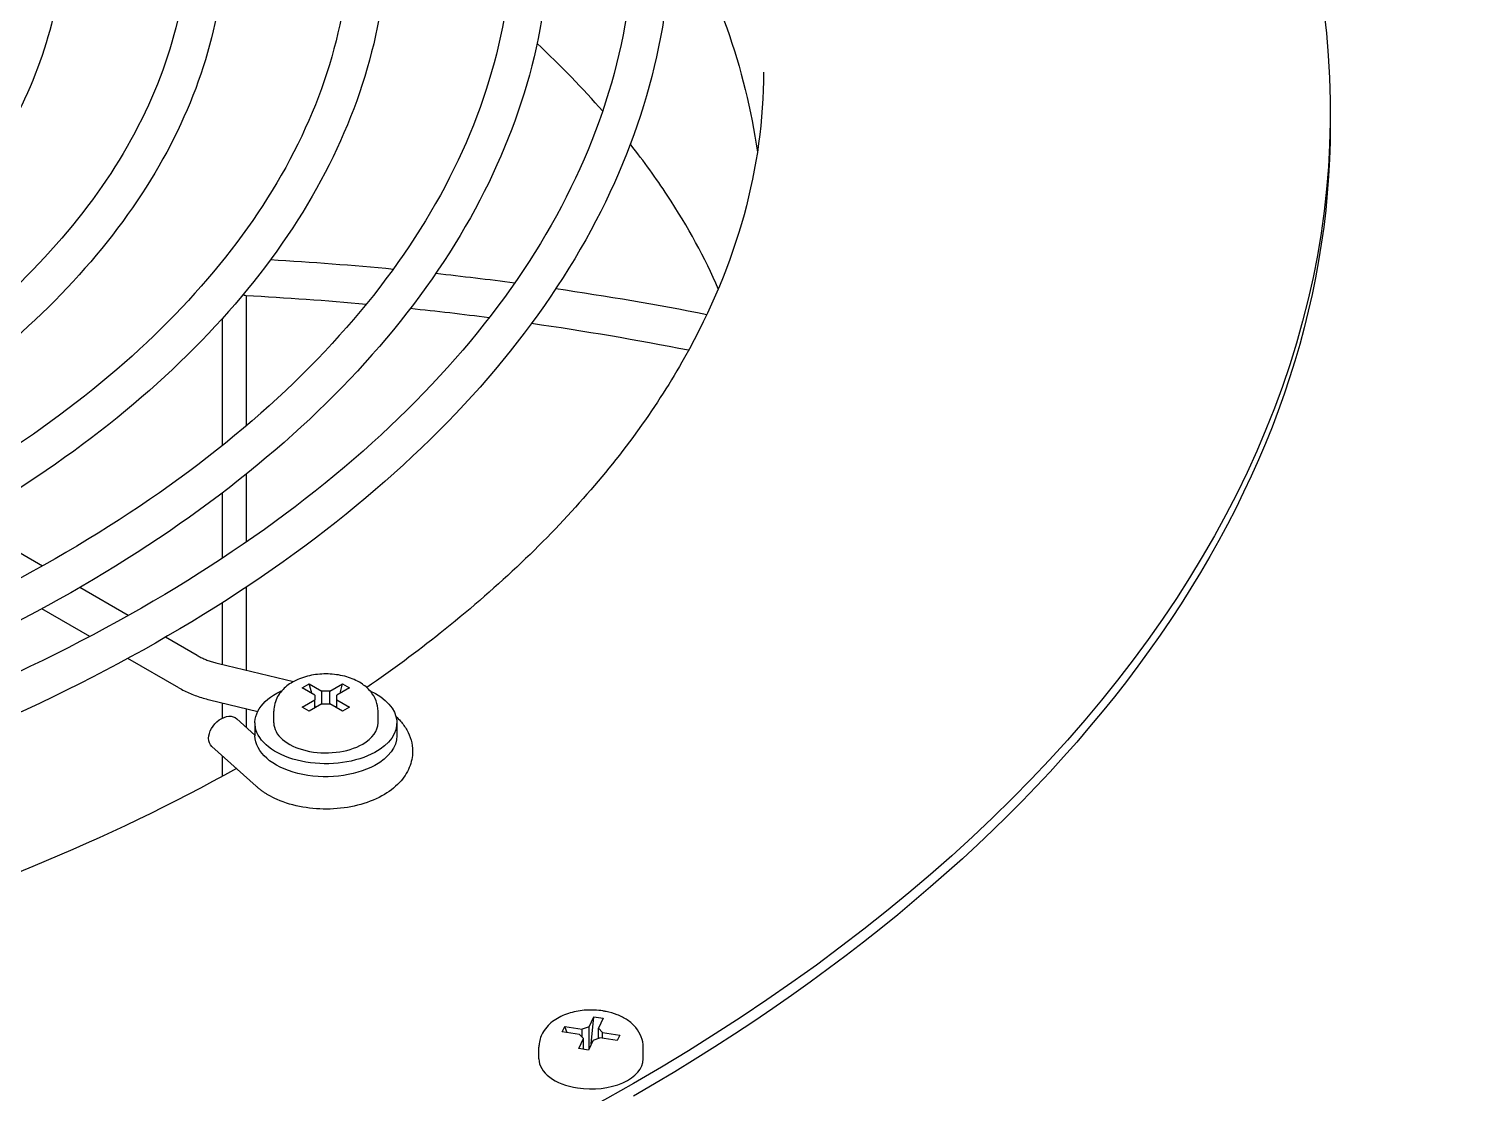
# Model space of a CAD drawing. Extents: x 0 to 216, y -5 to 280.
# Drawn here: x 182.464 to 185.539, y 181.772 to 184.05 of the extents above; entities that cross this region are included whole.
import ezdxf

# ---------------------------------------------------------------- set-up
doc = ezdxf.new("R2010")
doc.units = 0
doc.header["$LTSCALE"] = 10
doc.header["$MEASUREMENT"] = 0
doc.layers.add('CADdetails-9-EXTRAFINE', color=9, linetype='CONTINUOUS')

msp = doc.modelspace()

# ---------------------------------------------------------------- linework, layer by layer
at = {"layer": 'CADdetails-9-EXTRAFINE', "linetype": 'Continuous', "extrusion": (0.707107, 0.408248, -0.57735)}
for p, q in [((185.248, 183.8704), (185.248, 183.8433)), ((182.9288, 183.4784), (182.9288, 183.1998)), ((182.8781, 183.1579), (182.8781, 183.4296)), ((182.9288, 183.0964), (182.9288, 182.951)), ((182.8781, 182.9168), (182.8781, 183.0567)), ((182.4932, 182.9002), (182.3282, 182.9955)), ((182.6769, 182.7942), (182.5731, 182.8541)), ((182.9288, 182.8548), (182.9288, 182.6773)), ((182.5949, 182.7495), (182.4923, 182.8088)), ((182.8781, 182.6895), (182.8781, 182.8218)), ((182.8246, 182.7089), (182.7568, 182.748)), ((182.7847, 182.6399), (182.676, 182.7027)), ((182.8697, 182.6916), (183.0301, 182.6529)), ((183.0492, 182.6398), (183.0639, 182.6483)), ((183.0763, 182.6242), (183.0492, 182.6398)), ((183.0639, 182.6483), (183.091, 182.6327)), ((183.0692, 182.6283), (183.0639, 182.6483)), ((183.0763, 182.6242), (183.0763, 182.6142)), ((183.1083, 182.6327), (183.091, 182.6327)), ((183.091, 182.6057), (183.091, 182.6327)), ((183.1083, 182.6327), (183.1354, 182.6483)), ((183.1083, 182.6057), (183.1083, 182.6327)), ((183.1501, 182.6398), (183.123, 182.6242)), ((183.123, 182.6142), (183.123, 182.6242)), ((183.1301, 182.6283), (183.1354, 182.6483)), ((183.1354, 182.6483), (183.1501, 182.6398)), ((182.851, 182.6141), (182.9539, 182.5893)), ((182.8781, 182.5748), (182.8781, 182.6076)), ((182.9288, 182.5954), (182.9288, 182.5558)), ((182.9881, 182.5649), (182.9881, 182.5898)), ((183.0492, 182.5986), (183.0763, 182.6142)), ((183.0639, 182.5901), (183.0492, 182.5986)), ((183.091, 182.6057), (183.0639, 182.5901)), ((183.0763, 182.5973), (183.0763, 182.6142)), ((183.0773, 182.5978), (183.0763, 182.6017)), ((183.091, 182.6057), (183.1083, 182.6057)), ((183.1354, 182.5901), (183.1083, 182.6057)), ((183.1219, 182.5978), (183.123, 182.6017)), ((183.123, 182.6142), (183.1501, 182.5986)), ((183.123, 182.5973), (183.123, 182.6142)), ((183.1501, 182.5986), (183.1354, 182.5901)), ((183.2112, 182.5649), (183.2112, 182.5898)), ((182.9479, 182.5386), (182.9089, 182.5737)), ((182.9479, 182.5649), (182.9479, 182.5372)), ((183.2514, 182.5649), (183.2514, 182.5372)), ((182.9506, 182.4291), (182.8556, 182.5144)), ((182.8781, 182.4504), (182.8781, 182.4942)), ((183.6052, 181.9036), (183.6106, 181.9152)), ((183.6106, 181.9152), (183.6477, 181.9095)), ((183.6159, 181.902), (183.6106, 181.9152)), ((183.6626, 181.9145), (183.6477, 181.9095)), ((183.6626, 181.9145), (183.6725, 181.9359)), ((183.6626, 181.8681), (183.6626, 181.9145)), ((183.6672, 181.878), (183.6725, 181.9359)), ((183.6725, 181.9359), (183.6926, 181.9328)), ((183.6926, 181.9328), (183.6827, 181.9114)), ((183.6913, 181.9027), (183.6827, 181.9114)), ((183.6827, 181.8901), (183.6827, 181.9114)), ((183.6423, 181.8979), (183.6052, 181.9036)), ((183.641, 181.8679), (183.6509, 181.8893)), ((183.6423, 181.8979), (183.6509, 181.8893)), ((183.6477, 181.8925), (183.6477, 181.9095)), ((183.6509, 181.8663), (183.6509, 181.8893)), ((183.671, 181.8862), (183.6611, 181.8648)), ((183.671, 181.8862), (183.6859, 181.8912)), ((183.723, 181.8854), (183.6859, 181.8912)), ((183.6913, 181.9027), (183.7284, 181.897)), ((183.6913, 181.8903), (183.6913, 181.9027)), ((183.7284, 181.897), (183.723, 181.8854)), ((183.5553, 181.846), (183.5553, 181.8709)), ((183.6611, 181.8648), (183.641, 181.8679)), ((183.7783, 181.846), (183.7783, 181.8709))]:
    msp.add_line(p, q, dxfattribs=at)
at = {"layer": 'CADdetails-9-EXTRAFINE', "linetype": 'Continuous', "extrusion": (5.55112e-17, 1.66533e-16, -1)}
msp.add_ellipse((180.1604, 183.8704), major_axis=(5.0876, 0), ratio=0.57735, start_param=-1.295421, end_param=0.785398, dxfattribs=at)
at = {"layer": 'CADdetails-9-EXTRAFINE', "linetype": 'Continuous', "extrusion": (1.66533e-16, 2.77556e-16, -1)}
msp.add_ellipse((180.1604, 183.6029), major_axis=(3.8753, 0), ratio=0.57735, start_param=-0.321993, end_param=-0.081928, dxfattribs=at)
at = {"layer": 'CADdetails-9-EXTRAFINE', "linetype": 'Continuous', "extrusion": (1.11022e-16, 3.88578e-16, -1)}
for centre, major_axis, start_param, end_param in [((180.1604, 183.8433), (5.0876, 0), 0, 0.785398), ((182.5573, 181.132), (4.2195, 0), -1.385468, -1.344592)]:
    msp.add_ellipse(centre, major_axis=major_axis, ratio=0.57735, start_param=start_param, end_param=end_param, dxfattribs=at)
at = {"layer": 'CADdetails-9-EXTRAFINE', "linetype": 'Continuous', "extrusion": (1.11022e-16, 3.60822e-16, -1)}
msp.add_ellipse((182.5573, 181.132), major_axis=(4.2195, 0), ratio=0.57735, start_param=-1.47013, end_param=-1.407346, dxfattribs=at)
at = {"layer": 'CADdetails-9-EXTRAFINE', "linetype": 'Continuous', "extrusion": (5.55112e-17, 2.498e-16, -1)}
msp.add_ellipse((182.9487, 183.5175), major_axis=(-0.0706, 0), ratio=0.57735, start_param=-1.284874, end_param=-1.178161, dxfattribs=at)
at = {"layer": 'CADdetails-9-EXTRAFINE', "linetype": 'Continuous', "extrusion": (1.11022e-16, 2.77556e-16, -1)}
msp.add_ellipse((182.5573, 181.132), major_axis=(4.2195, 0), ratio=0.57735, start_param=-1.323154, end_param=-1.243303, dxfattribs=at)
at = {"layer": 'CADdetails-9-EXTRAFINE', "linetype": 'Continuous'}
for centre, major_axis, start_param, end_param in [((182.5573, 181.132), (-4.0809, 0), -1.725407, -1.661949), ((182.5573, 181.132), (-4.0809, 0), -1.791, -1.748845), ((182.5573, 181.132), (-4.0809, 0), -1.899688, -1.813797), ((183.0996, 182.5649), (-0.1115, 0), 0, 2.356194), ((183.0996, 182.5649), (0.1115, 0), -0.785398, 0), ((183.6668, 181.846), (-0.1115, 0), 0, 1.308997), ((183.6668, 181.846), (0.1115, 0), -1.832596, 0)]:
    msp.add_ellipse(centre, major_axis=major_axis, ratio=0.57735, start_param=start_param, end_param=end_param, dxfattribs=at)
at = {"layer": 'CADdetails-9-EXTRAFINE', "linetype": 'Continuous', "extrusion": (-5.55112e-17, 3.33067e-16, -1)}
msp.add_ellipse((183.0996, 182.5649), major_axis=(-0.1517, 0), ratio=0.57735, start_param=-2.331777, end_param=0.809816, dxfattribs=at)
at = {"layer": 'CADdetails-9-EXTRAFINE', "linetype": 'Continuous', "extrusion": (1.82871e-29, 3.05311e-16, -1)}
msp.add_ellipse((183.0996, 182.5649), major_axis=(0.1517, 0), ratio=0.57735, start_param=-2.331777, end_param=-2.240142, dxfattribs=at)
at = {"layer": 'CADdetails-9-EXTRAFINE', "linetype": 'Continuous', "extrusion": (5.55112e-17, 1.94289e-16, -1)}
msp.add_ellipse((183.0996, 182.5649), major_axis=(0.1517, 0), ratio=0.57735, start_param=-0.90145, end_param=0.809816, dxfattribs=at)
at = {"layer": 'CADdetails-9-EXTRAFINE', "linetype": 'Continuous', "extrusion": (6.58622e-17, 2.39357e-16, -1)}
msp.add_ellipse((182.8823, 182.5441), major_axis=(0.0266, 0.0296), ratio=0.686981, start_param=-2.488995, end_param=0, dxfattribs=at)
at = {"layer": 'CADdetails-9-EXTRAFINE', "linetype": 'Continuous', "extrusion": (3.75502e-16, -3.8954e-17, -1)}
msp.add_ellipse((182.8823, 182.5441), major_axis=(-0.0266, -0.0296), ratio=0.686981, start_param=0, end_param=0.652597, dxfattribs=at)
at = {"layer": 'CADdetails-9-EXTRAFINE', "linetype": 'Continuous', "extrusion": (5.55112e-17, 2.22045e-16, -1)}
msp.add_ellipse((183.0996, 182.5372), major_axis=(-0.1517, 0), ratio=0.57735, start_param=-2.331777, end_param=0, dxfattribs=at)
at = {"layer": 'CADdetails-9-EXTRAFINE', "linetype": 'Continuous', "extrusion": (5.55112e-17, 3.33067e-16, -1)}
msp.add_ellipse((183.0996, 182.5372), major_axis=(0.1517, 0), ratio=0.57735, start_param=0, end_param=0.809816, dxfattribs=at)
at = {"layer": 'CADdetails-9-EXTRAFINE', "linetype": 'Continuous', "extrusion": (5.55112e-17, 4.16334e-16, -1)}
msp.add_ellipse((180.1604, 183.8704), major_axis=(-5.0876, 0), ratio=0.57735, start_param=-2.356194, end_param=-1.387018, dxfattribs=at)
at = {"layer": 'CADdetails-9-EXTRAFINE', "linetype": 'Continuous'}
for points, knots in [([(183.5776, 184.2647), (183.5776, 184.0542), (183.5199, 183.844), (183.2956, 183.4434), (183.1273, 183.2534), (182.6961, 182.9123), (182.432, 182.7617), (181.8359, 182.5168), (181.5039, 182.4224), (180.806, 182.2992), (180.4402, 182.2703), (179.7116, 182.2808), (179.3489, 182.3201), (178.6627, 182.4631), (178.3394, 182.5667), (177.9472, 182.7454), (177.847, 182.7967), (177.7524, 182.8514)], [5.497787, 5.497787, 5.497787, 5.497787, 5.810539, 5.810539, 6.128316, 6.128316, 6.449975, 6.449975, 6.771881, 6.771881, 7.093453, 7.093453, 7.414902, 7.414902, 7.736517, 7.736517, 7.853982, 7.853982, 7.853982, 7.853982]), ([(183.4979, 184.2647), (183.4979, 184.0591), (183.4392, 183.8534), (183.2099, 183.4642), (183.0413, 183.2808), (182.6122, 182.9547), (182.3529, 182.8117), (181.7687, 182.5795), (181.4438, 182.4903), (180.7612, 182.3749), (180.4035, 182.3488), (179.6917, 182.3626), (179.3378, 182.4026), (178.6699, 182.5443), (178.3562, 182.646), (177.9781, 182.8191), (177.8825, 182.8683), (177.7922, 182.9204)], [5.497787, 5.497787, 5.497787, 5.497787, 5.825659, 5.825659, 6.147505, 6.147505, 6.46569, 6.46569, 6.783774, 6.783774, 7.102199, 7.102199, 7.42074, 7.42074, 7.739105, 7.739105, 7.853982, 7.853982, 7.853982, 7.853982]), ([(183.2312, 184.2647), (183.2312, 184.0756), (183.1795, 183.8866), (182.9784, 183.5266), (182.8274, 183.3557), (182.4403, 183.0488), (182.2031, 182.9133), (181.6675, 182.6928), (181.3692, 182.6079), (180.7421, 182.4969), (180.4134, 182.4709), (179.7587, 182.4801), (179.4327, 182.5153), (178.8159, 182.6437), (178.5253, 182.7368), (178.1726, 182.8974), (178.0825, 182.9436), (177.9973, 182.9928)], [5.497787, 5.497787, 5.497787, 5.497787, 5.809747, 5.809747, 6.12725, 6.12725, 6.449088, 6.449088, 6.771211, 6.771211, 7.092963, 7.092963, 7.414576, 7.414576, 7.736375, 7.736375, 7.853982, 7.853982, 7.853982, 7.853982]), ([(183.1515, 184.2647), (183.1515, 184.0805), (183.0988, 183.896), (182.8927, 183.5474), (182.7414, 183.3831), (182.3564, 183.0912), (182.124, 182.9633), (181.6003, 182.7556), (181.3091, 182.6758), (180.6973, 182.5726), (180.3767, 182.5493), (179.7388, 182.5619), (179.4216, 182.5978), (178.8232, 182.7249), (178.5421, 182.816), (178.2035, 182.9711), (178.118, 183.0152), (178.0371, 183.0618)], [5.497787, 5.497787, 5.497787, 5.497787, 5.826602, 5.826602, 6.148631, 6.148631, 6.466599, 6.466599, 6.784463, 6.784463, 7.102709, 7.102709, 7.421082, 7.421082, 7.739259, 7.739259, 7.853982, 7.853982, 7.853982, 7.853982]), ([(182.8848, 184.2647), (182.8848, 184.0969), (182.8391, 183.9293), (182.6612, 183.6097), (182.5275, 183.458), (182.1846, 183.1854), (181.9742, 183.065), (181.4991, 182.8689), (181.2345, 182.7934), (180.6781, 182.6946), (180.3866, 182.6714), (179.8057, 182.6794), (179.5165, 182.7105), (178.9692, 182.8243), (178.7112, 182.9069), (178.398, 183.0495), (178.3179, 183.0905), (178.2422, 183.1342)], [5.497787, 5.497787, 5.497787, 5.497787, 5.808762, 5.808762, 6.125913, 6.125913, 6.447974, 6.447974, 6.770369, 6.770369, 7.092347, 7.092347, 7.414168, 7.414168, 7.736197, 7.736197, 7.853982, 7.853982, 7.853982, 7.853982]), ([(182.8051, 184.2647), (182.8051, 184.1018), (182.7583, 183.9387), (182.5755, 183.6305), (182.4415, 183.4854), (182.1006, 183.2278), (181.895, 183.1149), (181.4319, 182.9316), (181.1744, 182.8613), (180.6334, 182.7703), (180.3499, 182.7499), (179.7858, 182.7612), (179.5054, 182.793), (178.9764, 182.9055), (178.728, 182.9861), (178.4289, 183.1232), (178.3534, 183.1621), (178.2821, 183.2032)], [5.497787, 5.497787, 5.497787, 5.497787, 5.827801, 5.827801, 6.150052, 6.150052, 6.467745, 6.467745, 6.785333, 6.785333, 7.103352, 7.103352, 7.421514, 7.421514, 7.739454, 7.739454, 7.853982, 7.853982, 7.853982, 7.853982]), ([(182.5384, 184.2647), (182.5384, 184.1182), (182.4986, 183.9719), (182.3439, 183.6929), (182.2276, 183.5603), (181.9288, 183.3219), (181.7452, 183.2166), (181.3307, 183.045), (181.0998, 182.9788), (180.6142, 182.8923), (180.3598, 182.8719), (179.8528, 182.8787), (179.6003, 182.9058), (179.1224, 183.0049), (178.8971, 183.077), (178.6234, 183.2015), (178.5534, 183.2374), (178.4872, 183.2757)], [5.497787, 5.497787, 5.497787, 5.497787, 5.807501, 5.807501, 6.124188, 6.124188, 6.446532, 6.446532, 6.769281, 6.769281, 7.09155, 7.09155, 7.413639, 7.413639, 7.735967, 7.735967, 7.853982, 7.853982, 7.853982, 7.853982]), ([(183.7577, 184.2647), (183.7577, 184.0431), (183.6945, 183.8214), (183.4478, 183.4019), (183.2663, 183.204), (182.804, 182.8523), (182.5246, 182.698), (181.895, 182.4475), (181.5449, 182.3512), (181.0289, 182.2638), (180.8777, 182.2442), (180.725, 182.2303)], [5.497787, 5.497787, 5.497787, 5.497787, 5.825075, 5.825075, 6.146803, 6.146803, 6.465122, 6.465122, 6.783343, 6.783343, 6.91171, 6.91171, 6.91171, 6.91171]), ([(183.8374, 184.2647), (183.8374, 184.0382), (183.7753, 183.812), (183.5335, 183.381), (183.3523, 183.1766), (182.888, 182.8099), (182.6037, 182.648), (181.9622, 182.3847), (181.6049, 182.2833), (181.0719, 182.1893), (180.9113, 182.1677), (180.749, 182.1525)], [5.497787, 5.497787, 5.497787, 5.497787, 5.811037, 5.811037, 6.128984, 6.128984, 6.450531, 6.450531, 6.772301, 6.772301, 6.907092, 6.907092, 6.907092, 6.907092]), ([(184.0357, 183.9564), (184.0357, 183.855), (184.0219, 183.7535), (183.9661, 183.5499), (183.9239, 183.4477), (183.8095, 183.2444), (183.7372, 183.1433), (183.5627, 182.9456), (183.4605, 182.849), (183.2943, 182.717), (183.242, 182.6782), (183.1871, 182.6402)], [5.4977871, 5.4977871, 5.4977871, 5.4977871, 5.6548668, 5.6548668, 5.8119464, 5.8119464, 5.969026, 5.969026, 6.1261057, 6.1261057, 6.1933243, 6.1933243, 6.1933243, 6.1933243]), ([(183.939, 183.4932), (183.9106, 183.5587), (183.8746, 183.6256), (183.8062, 183.7294), (183.7799, 183.7658), (183.751, 183.8024)], [5.896195, 5.896195, 5.896195, 5.896195, 6.574792, 6.574792, 6.93519, 6.93519, 6.93519, 6.93519]), ([(182.8246, 182.7089), (182.827, 182.7075), (182.8295, 182.7061), (182.8349, 182.7035), (182.8377, 182.7022), (182.8435, 182.6998), (182.8466, 182.6986), (182.8528, 182.6964), (182.8561, 182.6953), (182.8628, 182.6933), (182.8662, 182.6924), (182.8697, 182.6916)], [4.712389, 4.712389, 4.712389, 4.712389, 4.7903194, 4.7903194, 4.8682498, 4.8682498, 4.9461802, 4.9461802, 5.0241106, 5.0241106, 5.102041, 5.102041, 5.102041, 5.102041]), ([(183.0282, 182.6518), (183.024, 182.6494), (183.02, 182.6467), (183.0123, 182.6406), (183.0087, 182.6372), (183.002, 182.6297), (182.999, 182.6255), (182.9939, 182.6164), (182.9918, 182.6114), (182.9889, 182.6009), (182.9881, 182.5953), (182.9881, 182.5898)], [3.1415927, 3.1415927, 3.1415927, 3.1415927, 3.2986723, 3.2986723, 3.4557519, 3.4557519, 3.6128316, 3.6128316, 3.7699112, 3.7699112, 3.9269908, 3.9269908, 3.9269908, 3.9269908]), ([(183.2112, 182.5898), (183.2112, 182.5973), (183.2097, 182.6049), (183.2043, 182.6192), (183.2002, 182.6259), (183.1895, 182.6389), (183.1824, 182.6447), (183.1653, 182.6556), (183.155, 182.66), (183.1327, 182.6665), (183.1208, 182.6685), (183.0968, 182.6698), (183.0848, 182.6692), (183.0614, 182.6653), (183.05, 182.6621), (183.0356, 182.6558), (183.0318, 182.6539), (183.0282, 182.6518)], [0.785398, 0.785398, 0.785398, 0.785398, 0.999134, 0.999134, 1.232557, 1.232557, 1.524116, 1.524116, 1.884942, 1.884942, 2.262003, 2.262003, 2.633533, 2.633533, 3.007364, 3.007364, 3.141593, 3.141593, 3.141593, 3.141593]), ([(182.7847, 182.6399), (182.7887, 182.6376), (182.7928, 182.6354), (182.8011, 182.6313), (182.8054, 182.6294), (182.8141, 182.6257), (182.8185, 182.624), (182.8276, 182.6208), (182.8322, 182.6193), (182.8415, 182.6165), (182.8462, 182.6153), (182.851, 182.6141)], [4.712389, 4.712389, 4.712389, 4.712389, 4.7903194, 4.7903194, 4.8682498, 4.8682498, 4.9461802, 4.9461802, 5.0241106, 5.0241106, 5.102041, 5.102041, 5.102041, 5.102041]), ([(183.2496, 182.5783), (183.2529, 182.5752), (183.2561, 182.572), (183.2643, 182.5627), (183.2689, 182.5564), (183.2766, 182.5428), (183.2797, 182.5354), (183.2839, 182.5201), (183.285, 182.5121), (183.285, 182.5041)], [4.9349361, 4.9349361, 4.9349361, 4.9349361, 5.0265482, 5.0265482, 5.1836279, 5.1836279, 5.3407075, 5.3407075, 5.4977871, 5.4977871, 5.4977871, 5.4977871]), ([(183.285, 182.5041), (183.285, 182.4922), (183.2825, 182.4803), (183.2731, 182.4575), (183.2658, 182.4467), (183.2465, 182.4259), (183.2337, 182.4164), (183.2036, 182.3998), (183.1859, 182.3931), (183.1484, 182.3837), (183.1286, 182.381), (183.089, 182.3798), (183.0692, 182.3812), (183.0309, 182.388), (183.0124, 182.3934), (182.989, 182.4036), (182.9828, 182.4068), (182.9769, 182.4102)], [5.497787, 5.497787, 5.497787, 5.497787, 5.73169, 5.73169, 5.989135, 5.989135, 6.304633, 6.304633, 6.659651, 6.659651, 7.014703, 7.014703, 7.365937, 7.365937, 7.719308, 7.719308, 7.853982, 7.853982, 7.853982, 7.853982]), ([(182.9083, 182.4671), (182.6379, 182.3161), (182.3249, 182.186), (181.6209, 181.976), (181.2263, 181.9), (180.6244, 181.8416), (180.426, 181.8311), (180.2273, 181.8292)], [0.0167468, 0.0167468, 0.0167468, 0.0167468, 0.3086519, 0.3086519, 0.6190226, 0.6190226, 0.7686224, 0.7686224, 0.7686224, 0.7686224]), ([(182.9769, 182.4102), (182.975, 182.4113), (182.9731, 182.4124), (182.9694, 182.4147), (182.9676, 182.4159), (182.964, 182.4184), (182.9623, 182.4196), (182.9588, 182.4222), (182.9571, 182.4235), (182.9538, 182.4263), (182.9522, 182.4276), (182.9506, 182.4291)], [1.5707963, 1.5707963, 1.5707963, 1.5707963, 1.6136818, 1.6136818, 1.6565672, 1.6565672, 1.6994526, 1.6994526, 1.742338, 1.742338, 1.7852235, 1.7852235, 1.7852235, 1.7852235]), ([(183.6918, 181.9486), (183.6803, 181.9504), (183.6685, 181.9509), (183.645, 181.9495), (183.6334, 181.9476), (183.6113, 181.9411), (183.6008, 181.9365), (183.5818, 181.9244), (183.5733, 181.9168), (183.5617, 181.8997), (183.5579, 181.891), (183.5556, 181.8782), (183.5553, 181.8745), (183.5553, 181.8709)], [2.094395, 2.094395, 2.094395, 2.094395, 2.460914, 2.460914, 2.827433, 2.827433, 3.193953, 3.193953, 3.55395, 3.55395, 3.824443, 3.824443, 3.926991, 3.926991, 3.926991, 3.926991]), ([(183.7783, 181.8709), (183.7783, 181.8785), (183.7769, 181.886), (183.7715, 181.9003), (183.7674, 181.907), (183.7572, 181.9193), (183.751, 181.9246), (183.7375, 181.9337), (183.7303, 181.9374), (183.7151, 181.9434), (183.7072, 181.9457), (183.6966, 181.9478), (183.6943, 181.9483), (183.6918, 181.9486)], [0.785398, 0.785398, 0.785398, 0.785398, 0.999134, 0.999134, 1.232557, 1.232557, 1.494356, 1.494356, 1.756155, 1.756155, 2.017955, 2.017955, 2.094395, 2.094395, 2.094395, 2.094395])]:
    msp.add_open_spline(points, degree=3, knots=knots, dxfattribs=at)
msp.add_open_spline([(183.6918, 183.8733), (183.6493, 183.9217), (183.6025, 183.9702), (183.5514, 184.0183)], degree=3, dxfattribs=at)

doc.saveas('drawing.dxf')
